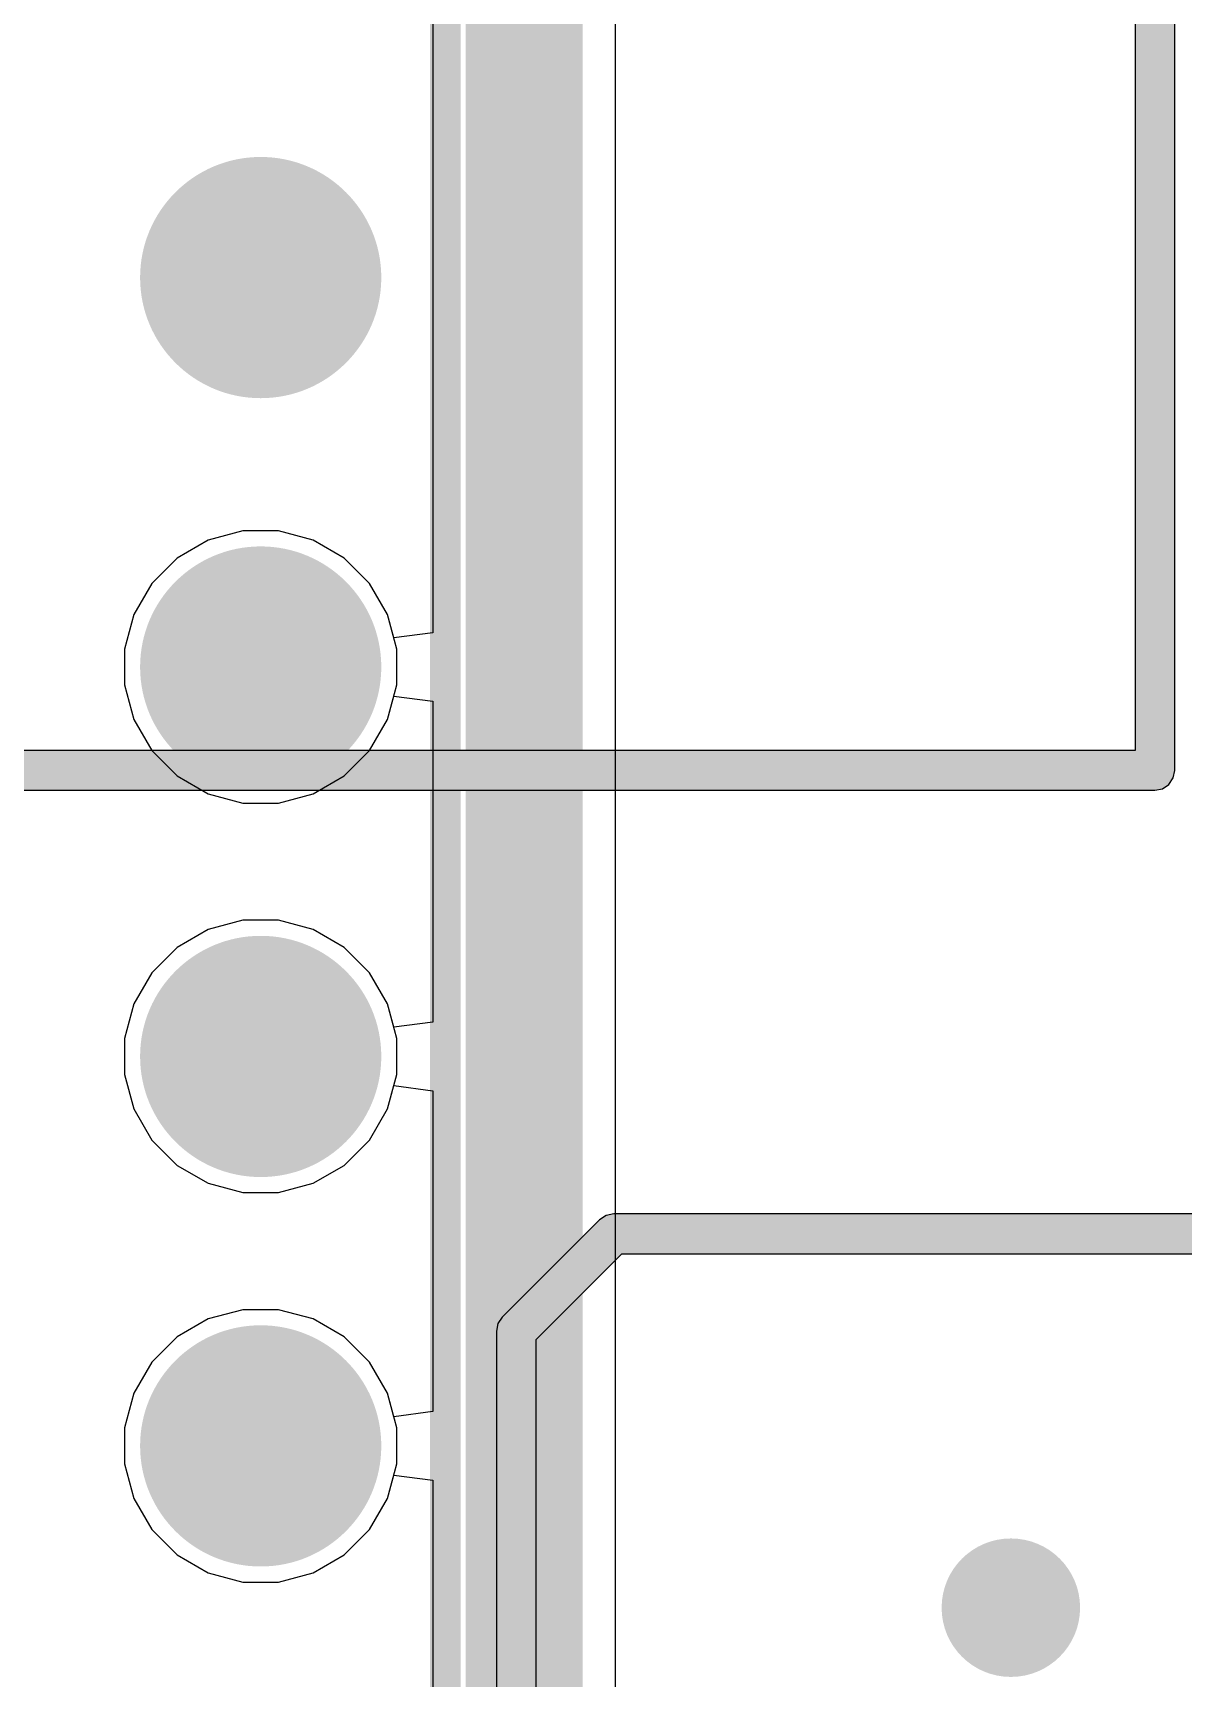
# Model space of a CAD drawing. Header units: inches. Extents: x 2.95 to 6.74, y 1.23 to 4.83.
# Drawn here: x 3.3848 to 3.6802, y 2.8419 to 3.2644 of the extents above; entities that cross this region are included whole.
import ezdxf

# ---------------------------------------------------------------- set-up
doc = ezdxf.new("R2010")
doc.units = ezdxf.units.IN
doc.header["$MEASUREMENT"] = 0
for name, color, linetype in [('Bottom Layer', 5, 'Continuous'), ('Bottom Solder', 6, 'Continuous'), ('GND', 76, 'Continuous'), ('Mechanical 15', 56, 'Continuous'), ('Multi-Layer', 9, 'Continuous'), ('Pad Holes', 156, 'Continuous'), ('PWR', 16, 'Continuous'), ('Top 3D Body', 56, 'Continuous'), ('Top Layer', 1, 'Continuous'), ('Top Overlay', 2, 'Continuous'), ('Top Solder', 216, 'Continuous'), ('Via Holes', 16, 'Continuous')]:
    doc.layers.add(name, color=color, linetype=linetype)

# ---------------------------------------------------------------- blocks, each defined once
blk = doc.blocks.new('SAMTEC_ESQ_126_39_G_D_5')
at = {"layer": 'Bottom Layer'}
h = blk.add_hatch(color=5, dxfattribs=at)
edge = h.paths.add_edge_path()
edge.add_arc((-1.4, 0.1), 0.02697, 0, 360)
h = blk.add_hatch(color=5, dxfattribs=at)
edge = h.paths.add_edge_path()
edge.add_arc((-1.3, 0.1), 0.02697, 0, 360)
h = blk.add_hatch(color=5, dxfattribs=at)
edge = h.paths.add_edge_path()
edge.add_arc((-1.2, 0.1), 0.02697, 0, 360)
h = blk.add_hatch(color=5, dxfattribs=at)
edge = h.paths.add_edge_path()
edge.add_arc((-1.1, 0.1), 0.02697, 0, 360)
at = {"layer": 'Bottom Solder'}
h = blk.add_hatch(color=6, dxfattribs=at)
edge = h.paths.add_edge_path()
edge.add_arc((-1.4, 0.1), 0.03097, 0, 360)
h = blk.add_hatch(color=6, dxfattribs=at)
edge = h.paths.add_edge_path()
edge.add_arc((-1.3, 0.1), 0.03097, 0, 360)
h = blk.add_hatch(color=6, dxfattribs=at)
edge = h.paths.add_edge_path()
edge.add_arc((-1.2, 0.1), 0.03097, 0, 360)
h = blk.add_hatch(color=6, dxfattribs=at)
edge = h.paths.add_edge_path()
edge.add_arc((-1.1, 0.1), 0.03097, 0, 360)
at = {"layer": 'GND'}
h = blk.add_hatch(color=76, dxfattribs=at)
edge = h.paths.add_edge_path()
edge.add_arc((-1.3, 0.1), 0.03008, 0, 360)
h = blk.add_hatch(color=76, dxfattribs=at)
edge = h.paths.add_edge_path()
edge.add_arc((-1.2, 0.1), 0.03008, 0, 360)
h = blk.add_hatch(color=76, dxfattribs=at)
edge = h.paths.add_edge_path()
edge.add_arc((-1.1, 0.1), 0.03008, 0, 360)
at = {"layer": 'Multi-Layer'}
h = blk.add_hatch(color=9, dxfattribs=at)
edge = h.paths.add_edge_path()
edge.add_arc((-1.4, 0.1), 0.02697, 0, 360)
h = blk.add_hatch(color=9, dxfattribs=at)
edge = h.paths.add_edge_path()
edge.add_arc((-1.3, 0.1), 0.02697, 0, 360)
h = blk.add_hatch(color=9, dxfattribs=at)
edge = h.paths.add_edge_path()
edge.add_arc((-1.2, 0.1), 0.02697, 0, 360)
h = blk.add_hatch(color=9, dxfattribs=at)
edge = h.paths.add_edge_path()
edge.add_arc((-1.1, 0.1), 0.02697, 0, 360)
at = {"layer": 'Pad Holes'}
h = blk.add_hatch(color=7, dxfattribs=at)
edge = h.paths.add_edge_path()
edge.add_arc((-1.4, 0.1), 0.02008, 0, 360)
h = blk.add_hatch(color=7, dxfattribs=at)
edge = h.paths.add_edge_path()
edge.add_arc((-1.3, 0.1), 0.02008, 0, 360)
h = blk.add_hatch(color=7, dxfattribs=at)
edge = h.paths.add_edge_path()
edge.add_arc((-1.2, 0.1), 0.02008, 0, 360)
h = blk.add_hatch(color=7, dxfattribs=at)
edge = h.paths.add_edge_path()
edge.add_arc((-1.1, 0.1), 0.02008, 0, 360)
at = {"layer": 'PWR'}
h = blk.add_hatch(color=16, dxfattribs=at)
edge = h.paths.add_edge_path()
edge.add_arc((-1.4, 0.1), 0.03008, 0, 360)
h = blk.add_hatch(color=16, dxfattribs=at)
edge = h.paths.add_edge_path()
edge.add_arc((-1.1, 0.1), 0.03008, 0, 360)
at = {"layer": 'Top Layer'}
h = blk.add_hatch(color=1, dxfattribs=at)
edge = h.paths.add_edge_path()
edge.add_arc((-1.4, 0.1), 0.02697, 0, 360)
h = blk.add_hatch(color=1, dxfattribs=at)
edge = h.paths.add_edge_path()
edge.add_arc((-1.3, 0.1), 0.02697, 0, 360)
h = blk.add_hatch(color=1, dxfattribs=at)
edge = h.paths.add_edge_path()
edge.add_arc((-1.2, 0.1), 0.02697, 0, 360)
h = blk.add_hatch(color=1, dxfattribs=at)
edge = h.paths.add_edge_path()
edge.add_arc((-1.1, 0.1), 0.02697, 0, 360)
at = {"layer": 'Top Solder'}
h = blk.add_hatch(color=216, dxfattribs=at)
edge = h.paths.add_edge_path()
edge.add_arc((-1.4, 0.1), 0.03097, 0, 360)
h = blk.add_hatch(color=216, dxfattribs=at)
edge = h.paths.add_edge_path()
edge.add_arc((-1.3, 0.1), 0.03097, 0, 360)
h = blk.add_hatch(color=216, dxfattribs=at)
edge = h.paths.add_edge_path()
edge.add_arc((-1.2, 0.1), 0.03097, 0, 360)
h = blk.add_hatch(color=216, dxfattribs=at)
edge = h.paths.add_edge_path()
edge.add_arc((-1.1, 0.1), 0.03097, 0, 360)
at = {"layer": 'Mechanical 15'}
blk.add_lwpolyline([(0.06988, 0.15728, 0.00197, 0.00197, 0), (-2.56988, 0.15728, 0.00197, 0.00197, 0)], format="xyseb", dxfattribs=at)
at = {"layer": 'Top 3D Body'}
blk.add_lwpolyline([(0.06004, 0.14744, 0.00394, 0.00394, 0), (-2.56004, 0.14744, 0.00394, 0.00394, 0)], format="xyseb", dxfattribs=at)
blk.add_lwpolyline([(0.06004, 0.14744, 0.00394, 0.00394, 0), (-2.56004, 0.14744, 0.00394, 0.00394, 0)], format="xyseb", dxfattribs=at)
at = {"layer": 'Top Overlay'}
blk.add_lwpolyline([(0.06004, 0.14744, 0.00787, 0.00787, 0), (-2.56004, 0.14744, 0.00787, 0.00787, 0)], format="xyseb", dxfattribs=at)

msp = doc.modelspace()

# ---------------------------------------------------------------- hatches: boundary and pattern name
at = {"layer": 'Bottom Layer'}
h = msp.add_hatch(color=5, dxfattribs=at)
edge = h.paths.add_edge_path()
edge.add_arc((3.636, 2.86), 0.01378, 0, 360)
at = {"layer": 'Bottom Solder'}
h = msp.add_hatch(color=6, dxfattribs=at)
edge = h.paths.add_edge_path()
edge.add_arc((3.636, 2.86), 0.01778, 0, 360)
at = {"layer": 'PWR'}
h = msp.add_hatch(color=16, dxfattribs=at)
edge = h.paths.add_edge_path()
edge.add_arc((3.636, 2.86), 0.01591, 0, 360)
at = {"layer": 'Top Layer'}
h = msp.add_hatch(color=1, dxfattribs=at)
edge = h.paths.add_edge_path()
edge.add_arc((3.636, 2.86), 0.01378, 0, 360)
at = {"layer": 'Top Solder'}
h = msp.add_hatch(color=216, dxfattribs=at)
edge = h.paths.add_edge_path()
edge.add_arc((3.636, 2.86), 0.01778, 0, 360)
at = {"layer": 'Via Holes'}
h = msp.add_hatch(color=7, dxfattribs=at)
edge = h.paths.add_edge_path()
edge.add_arc((3.636, 2.86), 0.00591, 0, 360)

# ---------------------------------------------------------------- linework, layer by layer
at = {"layer": 'Bottom Layer'}
for p, q in [((3.43875, 3.13652), (3.42986, 3.13414)), ((3.44796, 3.13652), (3.43875, 3.13652)), ((3.45685, 3.13414), (3.44796, 3.13652)), ((3.42986, 3.13414), (3.42188, 3.12954)), ((3.46482, 3.12954), (3.45685, 3.13414)), ((3.42188, 3.12954), (3.41537, 3.12303)), ((3.47133, 3.12303), (3.46482, 3.12954)), ((3.41537, 3.12303), (3.41077, 3.11505)), ((3.47594, 3.11505), (3.47133, 3.12303)), ((3.41077, 3.11505), (3.40838, 3.10616)), ((3.47832, 3.10616), (3.47594, 3.11505)), ((3.40838, 3.10616), (3.40838, 3.09695)), ((3.47832, 3.09695), (3.47832, 3.10616)), ((3.40838, 3.09695), (3.41077, 3.08806)), ((3.47594, 3.08806), (3.47832, 3.09695)), ((3.41077, 3.08806), (3.41537, 3.08008)), ((3.47133, 3.08008), (3.47594, 3.08806)), ((3.41537, 3.08008), (3.42188, 3.07357)), ((3.46482, 3.07357), (3.47133, 3.08008)), ((3.42188, 3.07357), (3.42986, 3.06897)), ((3.45685, 3.06897), (3.46482, 3.07357)), ((3.42986, 3.06897), (3.43875, 3.06659)), ((3.44796, 3.06659), (3.45685, 3.06897)), ((3.43875, 3.06659), (3.44796, 3.06659)), ((3.42986, 3.03414), (3.42188, 3.02954)), ((3.43875, 3.03652), (3.42986, 3.03414)), ((3.44796, 3.03652), (3.43875, 3.03652)), ((3.45685, 3.03414), (3.44796, 3.03652)), ((3.46482, 3.02954), (3.45685, 3.03414)), ((3.42188, 3.02954), (3.41537, 3.02303)), ((3.47133, 3.02303), (3.46482, 3.02954)), ((3.41537, 3.02303), (3.41077, 3.01505)), ((3.47594, 3.01505), (3.47133, 3.02303)), ((3.41077, 3.01505), (3.40838, 3.00616)), ((3.47832, 3.00616), (3.47594, 3.01505)), ((3.40838, 3.00616), (3.40838, 2.99695)), ((3.47832, 2.99695), (3.47832, 3.00616)), ((3.40838, 2.99695), (3.41077, 2.98806)), ((3.47594, 2.98806), (3.47832, 2.99695)), ((3.41077, 2.98806), (3.41537, 2.98008)), ((3.47133, 2.98008), (3.47594, 2.98806)), ((3.41537, 2.98008), (3.42188, 2.97357)), ((3.46482, 2.97357), (3.47133, 2.98008)), ((3.42188, 2.97357), (3.42986, 2.96897)), ((3.45685, 2.96897), (3.46482, 2.97357)), ((3.42986, 2.96897), (3.43875, 2.96659)), ((3.43875, 2.96659), (3.44796, 2.96659)), ((3.44796, 2.96659), (3.45685, 2.96897)), ((3.43875, 2.93652), (3.42986, 2.93414)), ((3.44796, 2.93652), (3.43875, 2.93652)), ((3.45685, 2.93414), (3.44796, 2.93652)), ((3.42986, 2.93414), (3.42188, 2.92954)), ((3.46482, 2.92954), (3.45685, 2.93414)), ((3.42188, 2.92954), (3.41537, 2.92303)), ((3.47133, 2.92303), (3.46482, 2.92954)), ((3.41537, 2.92303), (3.41077, 2.91505)), ((3.47594, 2.91505), (3.47133, 2.92303)), ((3.41077, 2.91505), (3.40838, 2.90616)), ((3.47832, 2.90616), (3.47594, 2.91505)), ((3.40838, 2.90616), (3.40838, 2.89695)), ((3.47832, 2.89695), (3.47832, 2.90616)), ((3.40838, 2.89695), (3.41077, 2.88806)), ((3.47594, 2.88806), (3.47832, 2.89695)), ((3.41077, 2.88806), (3.41537, 2.88008)), ((3.47133, 2.88008), (3.47594, 2.88806)), ((3.41537, 2.88008), (3.42188, 2.87357)), ((3.46482, 2.87357), (3.47133, 2.88008)), ((3.42188, 2.87357), (3.42986, 2.86897)), ((3.45685, 2.86897), (3.46482, 2.87357)), ((3.42986, 2.86897), (3.43875, 2.86659)), ((3.44796, 2.86659), (3.45685, 2.86897)), ((3.43875, 2.86659), (3.44796, 2.86659))]:
    msp.add_line(p, q, dxfattribs=at)
at = {"layer": 'PWR'}
for p, q in [((3.6679, 3.426), (3.6679, 3.0801)), ((3.6781, 3.075), (3.6781, 3.42389)), ((3.6679, 3.0801), (3.06744, 3.0801)), ((3.67495, 3.07029), (3.6766, 3.0714)), ((3.6766, 3.0714), (3.67771, 3.07305)), ((3.67771, 3.07305), (3.6781, 3.075)), ((3.06744, 3.0699), (3.673, 3.0699)), ((3.673, 3.0699), (3.67495, 3.07029)), ((3.5304, 2.9596), (3.5054, 2.9346)), ((3.53205, 2.96071), (3.5304, 2.9596)), ((3.534, 2.9611), (3.53205, 2.96071)), ((4.15189, 2.9611), (3.534, 2.9611)), ((3.5141, 2.92889), (3.53611, 2.9509)), ((3.53611, 2.9509), (4.154, 2.9509)), ((3.50429, 2.93295), (3.5039, 2.931)), ((3.5054, 2.9346), (3.50429, 2.93295)), ((3.5039, 2.931), (3.5039, 2.314)), ((3.5141, 2.314), (3.5141, 2.92889))]:
    msp.add_line(p, q, dxfattribs=at)
for points in [[(3.673, 3.075, 0.01, 0.01, 0), (3.673, 3.426, 0.01, 0.01, 0)], [(3.057, 3.075, 0.01, 0.01, 0), (3.491, 3.075, 0.01, 0.01, 0)], [(3.491, 3.075, 0.01, 0.01, 0), (3.673, 3.075, 0.01, 0.01, 0)], [(3.509, 2.931, 0.01, 0.01, 0), (3.534, 2.956, 0.01, 0.01, 0)], [(3.534, 2.956, 0.01, 0.01, 0), (3.634, 2.956, 0.01, 0.01, 0)], [(3.634, 2.956, 0.01, 0.01, 0), (4.154, 2.956, 0.01, 0.01, 0)], [(3.509, 2.314, 0.01, 0.01, 0), (3.509, 2.931, 0.01, 0.01, 0)]]:
    msp.add_lwpolyline(points, format="xyseb", dxfattribs=at)
for points in [[(3.4885, 3.075, 0.005, 0.005, 1), (3.4935, 3.075, 0.005, 0.005, 1)], [(3.4885, 3.075, 0.005, 0.005, 1), (3.4935, 3.075, 0.005, 0.005, 1)], [(3.6705, 3.075, 0.005, 0.005, 1), (3.6755, 3.075, 0.005, 0.005, 1)], [(3.6705, 3.075, 0.005, 0.005, 1), (3.6755, 3.075, 0.005, 0.005, 1)], [(3.5315, 2.956, 0.005, 0.005, 1), (3.5365, 2.956, 0.005, 0.005, 1)], [(3.5315, 2.956, 0.005, 0.005, 1), (3.5365, 2.956, 0.005, 0.005, 1)], [(3.6315, 2.956, 0.005, 0.005, 1), (3.6365, 2.956, 0.005, 0.005, 1)], [(3.6315, 2.956, 0.005, 0.005, 1), (3.6365, 2.956, 0.005, 0.005, 1)], [(3.5065, 2.931, 0.005, 0.005, 1), (3.5115, 2.931, 0.005, 0.005, 1)], [(3.5065, 2.931, 0.005, 0.005, 1), (3.5115, 2.931, 0.005, 0.005, 1)]]:
    msp.add_lwpolyline(points, format="xyseb", close=True, dxfattribs=at)
at = {"layer": 'Top Layer'}
for p, q in [((3.53445, 1.88763), (3.53445, 3.921)), ((3.48755, 3.39275), (3.48755, 3.11035)), ((3.43875, 3.13652), (3.42986, 3.13414)), ((3.44796, 3.13652), (3.43875, 3.13652)), ((3.45685, 3.13414), (3.44796, 3.13652)), ((3.42986, 3.13414), (3.42188, 3.12954)), ((3.46482, 3.12954), (3.45685, 3.13414)), ((3.42188, 3.12954), (3.41537, 3.12303)), ((3.47133, 3.12303), (3.46482, 3.12954)), ((3.41537, 3.12303), (3.41077, 3.11505)), ((3.47594, 3.11505), (3.47133, 3.12303)), ((3.41077, 3.11505), (3.40838, 3.10616)), ((3.47755, 3.10904), (3.47594, 3.11505)), ((3.48755, 3.11035), (3.47755, 3.10904)), ((3.40838, 3.10616), (3.40838, 3.09695)), ((3.40838, 3.09695), (3.41077, 3.08806)), ((3.47594, 3.08806), (3.47755, 3.09407)), ((3.47755, 3.09407), (3.48755, 3.09275)), ((3.48755, 3.09275), (3.48755, 3.01035)), ((3.41077, 3.08806), (3.41537, 3.08008)), ((3.47133, 3.08008), (3.47594, 3.08806)), ((3.41537, 3.08008), (3.42188, 3.07357)), ((3.46482, 3.07357), (3.47133, 3.08008)), ((3.42188, 3.07357), (3.42986, 3.06897)), ((3.45685, 3.06897), (3.46482, 3.07357)), ((3.42986, 3.06897), (3.43875, 3.06659)), ((3.44796, 3.06659), (3.45685, 3.06897)), ((3.43875, 3.06659), (3.44796, 3.06659)), ((3.42986, 3.03414), (3.42188, 3.02954)), ((3.43875, 3.03652), (3.42986, 3.03414)), ((3.44796, 3.03652), (3.43875, 3.03652)), ((3.45685, 3.03414), (3.44796, 3.03652)), ((3.46482, 3.02954), (3.45685, 3.03414)), ((3.42188, 3.02954), (3.41537, 3.02303)), ((3.47133, 3.02303), (3.46482, 3.02954)), ((3.41537, 3.02303), (3.41077, 3.01505)), ((3.47594, 3.01505), (3.47133, 3.02303)), ((3.41077, 3.01505), (3.40838, 3.00616)), ((3.47755, 3.00904), (3.47594, 3.01505)), ((3.48755, 3.01035), (3.47755, 3.00904)), ((3.40838, 3.00616), (3.40838, 2.99695)), ((3.40838, 2.99695), (3.41077, 2.98806)), ((3.47594, 2.98806), (3.47755, 2.99407)), ((3.47755, 2.99407), (3.48755, 2.99275)), ((3.48755, 2.99275), (3.48755, 2.91035)), ((3.41077, 2.98806), (3.41537, 2.98008)), ((3.47133, 2.98008), (3.47594, 2.98806)), ((3.41537, 2.98008), (3.42188, 2.97357)), ((3.46482, 2.97357), (3.47133, 2.98008)), ((3.42188, 2.97357), (3.42986, 2.96897)), ((3.45685, 2.96897), (3.46482, 2.97357)), ((3.42986, 2.96897), (3.43875, 2.96659)), ((3.43875, 2.96659), (3.44796, 2.96659)), ((3.44796, 2.96659), (3.45685, 2.96897)), ((3.43875, 2.93652), (3.42986, 2.93414)), ((3.44796, 2.93652), (3.43875, 2.93652)), ((3.45685, 2.93414), (3.44796, 2.93652)), ((3.42986, 2.93414), (3.42188, 2.92954)), ((3.46482, 2.92954), (3.45685, 2.93414)), ((3.42188, 2.92954), (3.41537, 2.92303)), ((3.47133, 2.92303), (3.46482, 2.92954)), ((3.41537, 2.92303), (3.41077, 2.91505)), ((3.47594, 2.91505), (3.47133, 2.92303)), ((3.41077, 2.91505), (3.40838, 2.90616)), ((3.47755, 2.90904), (3.47594, 2.91505)), ((3.48755, 2.91035), (3.47755, 2.90904)), ((3.40838, 2.90616), (3.40838, 2.89695)), ((3.40838, 2.89695), (3.41077, 2.88806)), ((3.47594, 2.88806), (3.47755, 2.89407)), ((3.47755, 2.89407), (3.48755, 2.89275)), ((3.48755, 2.89275), (3.48755, 2.81035)), ((3.41077, 2.88806), (3.41537, 2.88008)), ((3.47133, 2.88008), (3.47594, 2.88806)), ((3.41537, 2.88008), (3.42188, 2.87357)), ((3.46482, 2.87357), (3.47133, 2.88008)), ((3.42188, 2.87357), (3.42986, 2.86897)), ((3.45685, 2.86897), (3.46482, 2.87357)), ((3.42986, 2.86897), (3.43875, 2.86659)), ((3.44796, 2.86659), (3.45685, 2.86897)), ((3.43875, 2.86659), (3.44796, 2.86659))]:
    msp.add_line(p, q, dxfattribs=at)
msp.add_lwpolyline([(3.511, 1.779, 0.03, 0.03, 0), (3.511, 3.921, 0.03, 0.03, 0)], format="xyseb", dxfattribs=at)

# ---------------------------------------------------------------- block references
at = {"rotation": 270}
msp.add_blockref('SAMTEC_ESQ_126_39_G_D_5', (3.34335, 1.80155), dxfattribs=at)

doc.saveas('drawing.dxf')
